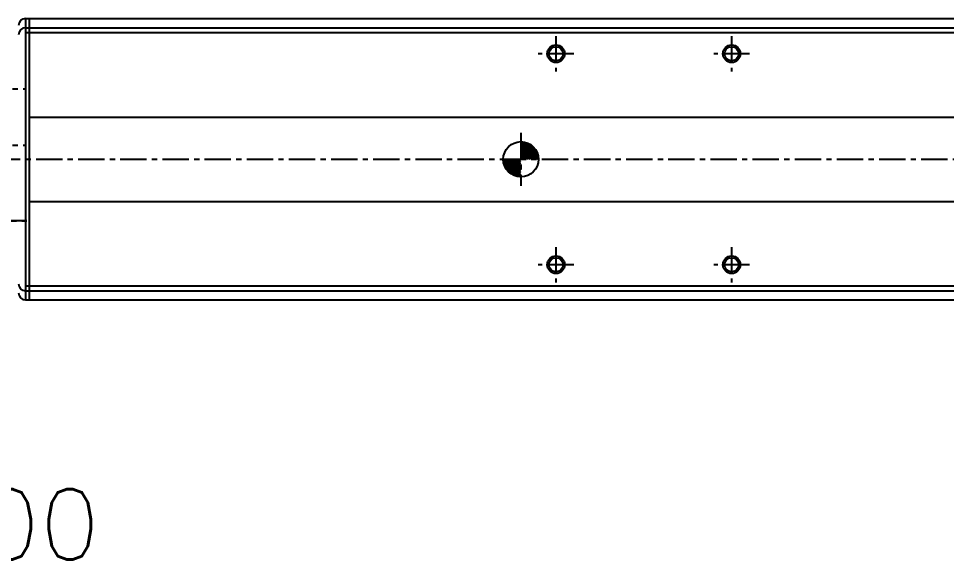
# Model space of a CAD drawing. Extents: x -649 to 658, y -84 to 438.
# Drawn here: x -474 to -209.8, y -83.7 to 70.1 of the extents above; entities that cross this region are included whole.
import ezdxf

# ---------------------------------------------------------------- set-up
doc = ezdxf.new("R2010")
doc.units = 0
doc.linetypes.add('CENTER', pattern=[12, 7.5, -1.5, 1.5, -1.5])
doc.linetypes.add('CONTINOUS', pattern=[0])
doc.layers.get('0').update_dxf_attribs({"linetype": 'CONTINUOUS'})
doc.layers.add('CENTER', color=1, linetype='CENTER')
doc.styles.get("Standard").update_dxf_attribs({"font": 'txt.shx', "height": 10})

# ---------------------------------------------------------------- blocks, each defined once
blk = doc.blocks.new('*X8')
at = {"color": 0}
for p, q in [((-330.96, 34.86), (-330.76, 35.06)), ((-330.96, 34.41), (-330.35, 35.02)), ((-330.96, 33.97), (-329.96, 34.96)), ((-330.96, 33.52), (-329.6, 34.87)), ((-330.96, 33.07), (-329.26, 34.77)), ((-330.96, 32.63), (-328.94, 34.64)), ((-330.96, 32.18), (-328.64, 34.49)), ((-330.96, 31.73), (-328.36, 34.33)), ((-330.96, 31.28), (-328.09, 34.15)), ((-330.96, 30.84), (-327.83, 33.96)), ((-330.96, 30.39), (-327.59, 33.76)), ((-330.84, 30.06), (-327.36, 33.54)), ((-330.39, 30.06), (-327.15, 33.3)), ((-329.94, 30.06), (-326.95, 33.05)), ((-329.5, 30.06), (-326.77, 32.79)), ((-329.05, 30.06), (-326.6, 32.51)), ((-328.6, 30.06), (-326.45, 32.22)), ((-328.16, 30.06), (-326.31, 31.91)), ((-335.95, 29.87), (-335.76, 30.06)), ((-335.92, 29.45), (-335.31, 30.06)), ((-335.86, 29.07), (-334.86, 30.06)), ((-335.77, 28.71), (-334.42, 30.06)), ((-335.66, 28.37), (-333.97, 30.06)), ((-335.53, 28.05), (-333.52, 30.06)), ((-335.39, 27.75), (-333.07, 30.06)), ((-335.23, 27.46), (-332.63, 30.06)), ((-335.05, 27.19), (-332.18, 30.06)), ((-334.86, 26.93), (-331.73, 30.06)), ((-334.65, 26.69), (-331.29, 30.06)), ((-334.43, 26.47), (-330.96, 29.94)), ((-334.2, 26.25), (-330.96, 29.5)), ((-327.71, 30.06), (-326.19, 31.58)), ((-327.26, 30.06), (-326.1, 31.23)), ((-326.81, 30.06), (-326.02, 30.85)), ((-326.37, 30.06), (-325.97, 30.45)), ((-333.95, 26.06), (-330.96, 29.05)), ((-333.69, 25.87), (-330.96, 28.6)), ((-333.41, 25.7), (-330.96, 28.15)), ((-333.11, 25.55), (-330.96, 27.71)), ((-332.8, 25.41), (-330.96, 27.26)), ((-332.47, 25.3), (-330.96, 26.81)), ((-332.12, 25.2), (-330.96, 26.36)), ((-331.75, 25.12), (-330.96, 25.92)), ((-331.35, 25.08), (-330.96, 25.47))]:
    blk.add_line(p, q, dxfattribs=at)

msp = doc.modelspace()

# ---------------------------------------------------------------- linework, layer by layer
at = {"color": 7, "linetype": 'CONTINOUS'}
for p, q in [((-471.96, 70.06), (644.04, 70.06)), ((-471.96, 70.06), (-471.96, -9.94)), ((-470.96, 70.06), (-470.96, -9.94)), ((-471.96, 67.46), (644.04, 67.46)), ((-471.96, 66.06), (644.04, 66.06)), ((-470.96, 42.06), (643.04, 42.06)), ((-470.96, 18.06), (643.04, 18.06)), ((-471.96, -5.94), (644.04, -5.94)), ((-471.96, -7.34), (644.04, -7.34)), ((-471.96, -9.94), (644.04, -9.94))]:
    msp.add_line(p, q, dxfattribs=at)
for centre, radius in [((-320.96, 60.06), 2.5), ((-320.96, 60.06), 2), ((-270.96, 60.06), 2.5), ((-270.96, 60.06), 2), ((-330.96, 30.06), 5), ((-320.96, 0.06), 2.5), ((-320.96, 0.06), 2), ((-270.96, 0.06), 2.5), ((-270.96, 0.06), 2)]:
    msp.add_circle(centre, radius, dxfattribs=at)
for centre, start, end in [((-471.96, 68.06), 90, 180), ((-471.96, 65.46), 90, 180), ((-471.96, -5.34), 180, 270), ((-471.96, -7.94), 180, 270)]:
    msp.add_arc(centre, 2, start, end, dxfattribs=at)
at = {"layer": 'CENTER', "color": 1, "linetype": 'CENTER'}
for p, q in [((-320.96, 65.1), (-320.96, 55.02)), ((-270.96, 65.1), (-270.96, 55.02)), ((-315.92, 60.06), (-326, 60.06)), ((-265.92, 60.06), (-276, 60.06)), ((-496.65, 50.06), (-472.01, 50.06)), ((-330.96, 37.6), (-330.96, 22.52)), ((-496.65, 34.06), (-472.01, 34.06)), ((-516.99, 30.06), (653.97, 30.06)), ((-506.07, 12.56), (-470.96, 12.56)), ((-471.62, 12.56), (-479.73, 12.56)), ((-320.96, 5.1), (-320.96, -4.98)), ((-270.96, 5.1), (-270.96, -4.98)), ((-315.92, 0.06), (-326, 0.06)), ((-265.92, 0.06), (-276, 0.06))]:
    msp.add_line(p, q, dxfattribs=at)

# ---------------------------------------------------------------- block references
at = {"color": 7, "linetype": 'CONTINOUS'}
msp.add_blockref('*X8', (0, 0), dxfattribs=at)

# ---------------------------------------------------------------- texts
msp.add_text('RSH1C-800', height=20).set_placement((-613.65, -83.75))

doc.saveas('drawing.dxf')
